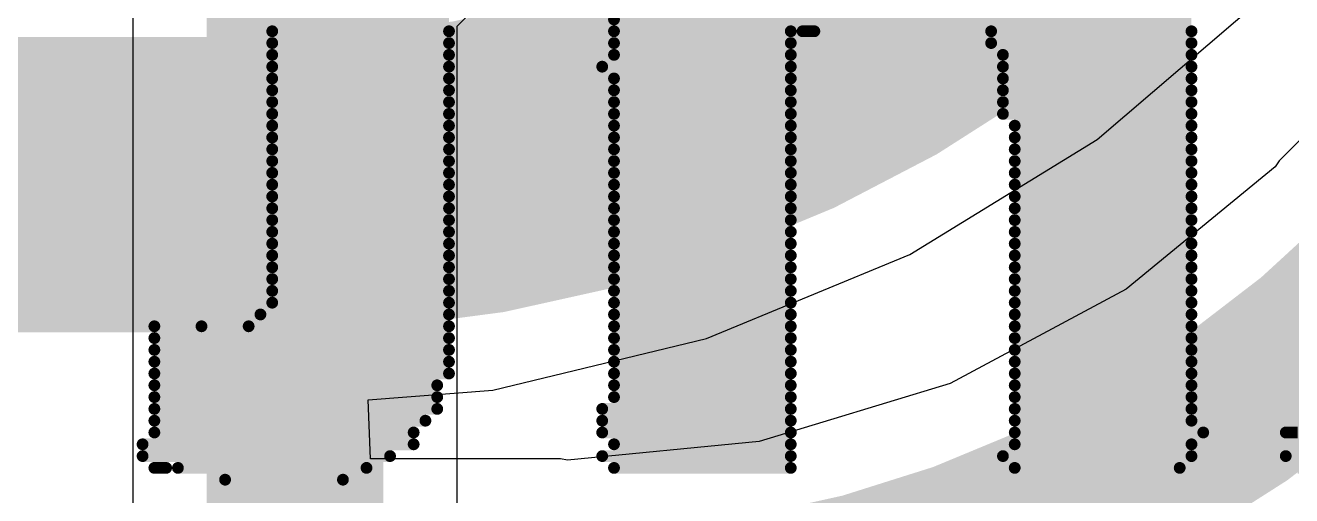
# Model space of a CAD drawing. Header units: inches. Extents: x -5 to 426, y -53 to 116.
# Drawn here: x 17.969 to 20.699, y -12.608 to -11.596 of the extents above; entities that cross this region are included whole.
import ezdxf

# ---------------------------------------------------------------- set-up
doc = ezdxf.new("R2010")
doc.units = ezdxf.units.IN
for name, color, linetype in [('Board Outline', 216, 'Continuous'), ('Bottom Layer', 5, 'Continuous'), ('Bottom Overlay', 54, 'Continuous'), ('Top Layer', 1, 'Continuous')]:
    doc.layers.add(name, color=color, linetype=linetype)

msp = doc.modelspace()

# ---------------------------------------------------------------- linework, layer by layer
at = {"layer": 'Board Outline'}
msp.add_lwpolyline([(49.77249634, 6.34813564, 0.254, 0.254, -1.14456695220957), (-0.2979293, -38.4413887, 0.254, 0.254, 0)], format="xyseb", dxfattribs=at)
at = {"layer": 'Bottom Layer'}
for p, q in [((28.82189054, -3.73733314), (20.67140138, -11.88781976)), ((20.27935492, -11.84177464), (20.63961074, -11.53408666)), ((19.87540094, -12.08931796), (20.27935492, -11.84177464)), ((20.67140138, -11.88781976), (20.66266378, -11.90089568)), ((20.66266378, -11.90089568), (20.34202688, -12.16403714)), ((19.43769544, -12.27062316), (19.87540094, -12.08931796)), ((20.34202688, -12.16403714), (19.9625458, -12.36687392)), ((18.97701818, -12.38122238), (19.43769544, -12.27062316)), ((18.7083319, -12.40236788), (18.97701818, -12.38122238)), ((19.9625458, -12.36687392), (19.55078386, -12.49177842)), ((18.713323, -12.52936788), (18.7083319, -12.40236788)), ((19.55078386, -12.49177842), (19.13799068, -12.5324362)), ((19.1225678, -12.52936788), (18.713323, -12.52936788)), ((19.13799068, -12.5324362), (19.1225678, -12.52936788))]:
    msp.add_line(p, q, dxfattribs=at)
for points in [[(20.30076204, -11.19523796, 0.635, 0.635, -0.198912367379658), (18.50471026, -11.93918618, 0.635, 0.635, 0)], [(8.38907136, -11.93918618, 0.635, 0.635, 0), (18.50471026, -11.93918618, 0.635, 0.635, 0)], [(20.91861958, -12.13503796, 0.3809999999999999, 0.3809999999999999, -0.198912367379658), (19.1225678, -12.87898618, 0.3809999999999999, 0.3809999999999999, 0)]]:
    msp.add_lwpolyline(points, format="xyseb", dxfattribs=at)
msp.add_lwpolyline([(18.34596026, -11.93918618, 0.3175, 0.3175, 1), (18.66346026, -11.93918618, 0.3175, 0.3175, 1)], format="xyseb", close=True, dxfattribs=at)
msp.add_lwpolyline([(18.34596026, -11.93918618, 0.3175, 0.3175, 1), (18.66346026, -11.93918618, 0.3175, 0.3175, 1)], format="xyseb", close=True, dxfattribs=at)
at = {"layer": 'Bottom Overlay'}
for points in [[(18.50147176, -11.58358618, 0.0254, 0.0254, 0), (18.88247176, -11.58358618, 0.0254, 0.0254, 0)], [(19.23807176, -11.58358618, 0.0254, 0.0254, 0), (19.64447176, -11.58358618, 0.0254, 0.0254, 0)], [(20.02547176, -11.58358618, 0.0254, 0.0254, 0), (20.48267176, -11.58358618, 0.0254, 0.0254, 0)], [(18.50147176, -11.60898618, 0.0254, 0.0254, 0), (18.88247176, -11.60898618, 0.0254, 0.0254, 0)], [(19.23807176, -11.60898618, 0.0254, 0.0254, 0), (19.61907176, -11.60898618, 0.0254, 0.0254, 0)], [(19.64447176, -11.60898618, 0.0254, 0.0254, 0), (19.66987176, -11.60898618, 0.0254, 0.0254, 0)], [(20.05087176, -11.60898618, 0.0254, 0.0254, 0), (20.48267176, -11.60898618, 0.0254, 0.0254, 0)], [(18.50147176, -11.63438618, 0.0254, 0.0254, 0), (18.88247176, -11.63438618, 0.0254, 0.0254, 0)], [(19.23807176, -11.63438618, 0.0254, 0.0254, 0), (19.61907176, -11.63438618, 0.0254, 0.0254, 0)], [(20.05087176, -11.63438618, 0.0254, 0.0254, 0), (20.48267176, -11.63438618, 0.0254, 0.0254, 0)], [(18.50147176, -11.65978618, 0.0254, 0.0254, 0), (18.88247176, -11.65978618, 0.0254, 0.0254, 0)], [(19.23807176, -11.65978618, 0.0254, 0.0254, 0), (19.61907176, -11.65978618, 0.0254, 0.0254, 0)], [(20.07627176, -11.65978618, 0.0254, 0.0254, 0), (20.48267176, -11.65978618, 0.0254, 0.0254, 0)], [(18.50147176, -11.68518618, 0.0254, 0.0254, 0), (18.88247176, -11.68518618, 0.0254, 0.0254, 0)], [(19.21267176, -11.68518618, 0.0254, 0.0254, 0), (19.61907176, -11.68518618, 0.0254, 0.0254, 0)], [(20.07627176, -11.68518618, 0.0254, 0.0254, 0), (20.48267176, -11.68518618, 0.0254, 0.0254, 0)], [(18.50147176, -11.71058618, 0.0254, 0.0254, 0), (18.88247176, -11.71058618, 0.0254, 0.0254, 0)], [(19.23807176, -11.71058618, 0.0254, 0.0254, 0), (19.61907176, -11.71058618, 0.0254, 0.0254, 0)], [(20.07627176, -11.71058618, 0.0254, 0.0254, 0), (20.48267176, -11.71058618, 0.0254, 0.0254, 0)], [(18.50147176, -11.73598618, 0.0254, 0.0254, 0), (18.88247176, -11.73598618, 0.0254, 0.0254, 0)], [(19.23807176, -11.73598618, 0.0254, 0.0254, 0), (19.61907176, -11.73598618, 0.0254, 0.0254, 0)], [(20.07627176, -11.73598618, 0.0254, 0.0254, 0), (20.48267176, -11.73598618, 0.0254, 0.0254, 0)], [(18.50147176, -11.76138618, 0.0254, 0.0254, 0), (18.88247176, -11.76138618, 0.0254, 0.0254, 0)], [(19.23807176, -11.76138618, 0.0254, 0.0254, 0), (19.61907176, -11.76138618, 0.0254, 0.0254, 0)], [(20.07627176, -11.76138618, 0.0254, 0.0254, 0), (20.48267176, -11.76138618, 0.0254, 0.0254, 0)], [(18.50147176, -11.78678618, 0.0254, 0.0254, 0), (18.88247176, -11.78678618, 0.0254, 0.0254, 0)], [(19.23807176, -11.78678618, 0.0254, 0.0254, 0), (19.61907176, -11.78678618, 0.0254, 0.0254, 0)], [(20.07627176, -11.78678618, 0.0254, 0.0254, 0), (20.48267176, -11.78678618, 0.0254, 0.0254, 0)], [(18.50147176, -11.81218618, 0.0254, 0.0254, 0), (18.88247176, -11.81218618, 0.0254, 0.0254, 0)], [(19.23807176, -11.81218618, 0.0254, 0.0254, 0), (19.61907176, -11.81218618, 0.0254, 0.0254, 0)], [(20.10167176, -11.81218618, 0.0254, 0.0254, 0), (20.48267176, -11.81218618, 0.0254, 0.0254, 0)], [(18.50147176, -11.83758618, 0.0254, 0.0254, 0), (18.88247176, -11.83758618, 0.0254, 0.0254, 0)], [(19.23807176, -11.83758618, 0.0254, 0.0254, 0), (19.61907176, -11.83758618, 0.0254, 0.0254, 0)], [(20.10167176, -11.83758618, 0.0254, 0.0254, 0), (20.48267176, -11.83758618, 0.0254, 0.0254, 0)], [(18.50147176, -11.86298618, 0.0254, 0.0254, 0), (18.88247176, -11.86298618, 0.0254, 0.0254, 0)], [(19.23807176, -11.86298618, 0.0254, 0.0254, 0), (19.61907176, -11.86298618, 0.0254, 0.0254, 0)], [(20.10167176, -11.86298618, 0.0254, 0.0254, 0), (20.48267176, -11.86298618, 0.0254, 0.0254, 0)], [(18.50147176, -11.88838618, 0.0254, 0.0254, 0), (18.88247176, -11.88838618, 0.0254, 0.0254, 0)], [(19.23807176, -11.88838618, 0.0254, 0.0254, 0), (19.61907176, -11.88838618, 0.0254, 0.0254, 0)], [(20.10167176, -11.88838618, 0.0254, 0.0254, 0), (20.48267176, -11.88838618, 0.0254, 0.0254, 0)], [(18.50147176, -11.91378618, 0.0254, 0.0254, 0), (18.88247176, -11.91378618, 0.0254, 0.0254, 0)], [(18.50147176, -11.93918618, 0.0254, 0.0254, 0), (18.88247176, -11.93918618, 0.0254, 0.0254, 0)], [(19.23807176, -11.91378618, 0.0254, 0.0254, 0), (19.61907176, -11.91378618, 0.0254, 0.0254, 0)], [(19.23807176, -11.93918618, 0.0254, 0.0254, 0), (19.61907176, -11.93918618, 0.0254, 0.0254, 0)], [(20.10167176, -11.91378618, 0.0254, 0.0254, 0), (20.48267176, -11.91378618, 0.0254, 0.0254, 0)], [(20.10167176, -11.93918618, 0.0254, 0.0254, 0), (20.48267176, -11.93918618, 0.0254, 0.0254, 0)], [(18.50147176, -11.96458618, 0.0254, 0.0254, 0), (18.88247176, -11.96458618, 0.0254, 0.0254, 0)], [(19.23807176, -11.96458618, 0.0254, 0.0254, 0), (19.61907176, -11.96458618, 0.0254, 0.0254, 0)], [(20.10167176, -11.96458618, 0.0254, 0.0254, 0), (20.48267176, -11.96458618, 0.0254, 0.0254, 0)], [(18.50147176, -11.98998618, 0.0254, 0.0254, 0), (18.88247176, -11.98998618, 0.0254, 0.0254, 0)], [(19.23807176, -11.98998618, 0.0254, 0.0254, 0), (19.61907176, -11.98998618, 0.0254, 0.0254, 0)], [(20.10167176, -11.98998618, 0.0254, 0.0254, 0), (20.48267176, -11.98998618, 0.0254, 0.0254, 0)], [(18.50147176, -12.01538618, 0.0254, 0.0254, 0), (18.88247176, -12.01538618, 0.0254, 0.0254, 0)], [(19.23807176, -12.01538618, 0.0254, 0.0254, 0), (19.61907176, -12.01538618, 0.0254, 0.0254, 0)], [(20.10167176, -12.01538618, 0.0254, 0.0254, 0), (20.48267176, -12.01538618, 0.0254, 0.0254, 0)], [(18.50147176, -12.04078618, 0.0254, 0.0254, 0), (18.88247176, -12.04078618, 0.0254, 0.0254, 0)], [(19.23807176, -12.04078618, 0.0254, 0.0254, 0), (19.61907176, -12.04078618, 0.0254, 0.0254, 0)], [(20.10167176, -12.04078618, 0.0254, 0.0254, 0), (20.48267176, -12.04078618, 0.0254, 0.0254, 0)], [(18.50147176, -12.06618618, 0.0254, 0.0254, 0), (18.88247176, -12.06618618, 0.0254, 0.0254, 0)], [(19.23807176, -12.06618618, 0.0254, 0.0254, 0), (19.61907176, -12.06618618, 0.0254, 0.0254, 0)], [(20.10167176, -12.06618618, 0.0254, 0.0254, 0), (20.48267176, -12.06618618, 0.0254, 0.0254, 0)], [(18.50147176, -12.09158618, 0.0254, 0.0254, 0), (18.88247176, -12.09158618, 0.0254, 0.0254, 0)], [(19.23807176, -12.09158618, 0.0254, 0.0254, 0), (19.61907176, -12.09158618, 0.0254, 0.0254, 0)], [(20.10167176, -12.09158618, 0.0254, 0.0254, 0), (20.48267176, -12.09158618, 0.0254, 0.0254, 0)], [(18.50147176, -12.11698618, 0.0254, 0.0254, 0), (18.88247176, -12.11698618, 0.0254, 0.0254, 0)], [(19.23807176, -12.11698618, 0.0254, 0.0254, 0), (19.61907176, -12.11698618, 0.0254, 0.0254, 0)], [(20.10167176, -12.11698618, 0.0254, 0.0254, 0), (20.48267176, -12.11698618, 0.0254, 0.0254, 0)], [(18.50147176, -12.14238618, 0.0254, 0.0254, 0), (18.88247176, -12.14238618, 0.0254, 0.0254, 0)], [(19.23807176, -12.14238618, 0.0254, 0.0254, 0), (19.61907176, -12.14238618, 0.0254, 0.0254, 0)], [(20.10167176, -12.14238618, 0.0254, 0.0254, 0), (20.48267176, -12.14238618, 0.0254, 0.0254, 0)], [(18.50147176, -12.16778618, 0.0254, 0.0254, 0), (18.88247176, -12.16778618, 0.0254, 0.0254, 0)], [(19.23807176, -12.16778618, 0.0254, 0.0254, 0), (19.61907176, -12.16778618, 0.0254, 0.0254, 0)], [(20.10167176, -12.16778618, 0.0254, 0.0254, 0), (20.48267176, -12.16778618, 0.0254, 0.0254, 0)], [(18.50147176, -12.19318618, 0.0254, 0.0254, 0), (18.88247176, -12.19318618, 0.0254, 0.0254, 0)], [(19.23807176, -12.19318618, 0.0254, 0.0254, 0), (19.61907176, -12.19318618, 0.0254, 0.0254, 0)], [(20.10167176, -12.19318618, 0.0254, 0.0254, 0), (20.48267176, -12.19318618, 0.0254, 0.0254, 0)], [(18.47607176, -12.21858618, 0.0254, 0.0254, 0), (18.88247176, -12.21858618, 0.0254, 0.0254, 0)], [(19.23807176, -12.21858618, 0.0254, 0.0254, 0), (19.61907176, -12.21858618, 0.0254, 0.0254, 0)], [(20.10167176, -12.21858618, 0.0254, 0.0254, 0), (20.48267176, -12.21858618, 0.0254, 0.0254, 0)], [(18.24747176, -12.24398618, 0.0254, 0.0254, 0), (18.34907176, -12.24398618, 0.0254, 0.0254, 0)], [(18.45067176, -12.24398618, 0.0254, 0.0254, 0), (18.88247176, -12.24398618, 0.0254, 0.0254, 0)], [(19.23807176, -12.24398618, 0.0254, 0.0254, 0), (19.61907176, -12.24398618, 0.0254, 0.0254, 0)], [(20.10167176, -12.24398618, 0.0254, 0.0254, 0), (20.48267176, -12.24398618, 0.0254, 0.0254, 0)], [(18.24747176, -12.26938618, 0.0254, 0.0254, 0), (18.88247176, -12.26938618, 0.0254, 0.0254, 0)], [(19.23807176, -12.26938618, 0.0254, 0.0254, 0), (19.61907176, -12.26938618, 0.0254, 0.0254, 0)], [(20.10167176, -12.26938618, 0.0254, 0.0254, 0), (20.48267176, -12.26938618, 0.0254, 0.0254, 0)], [(18.24747176, -12.29478618, 0.0254, 0.0254, 0), (18.88247176, -12.29478618, 0.0254, 0.0254, 0)], [(18.24747176, -12.32018618, 0.0254, 0.0254, 0), (18.88247176, -12.32018618, 0.0254, 0.0254, 0)], [(19.23807176, -12.29478618, 0.0254, 0.0254, 0), (19.61907176, -12.29478618, 0.0254, 0.0254, 0)], [(19.23807176, -12.32018618, 0.0254, 0.0254, 0), (19.61907176, -12.32018618, 0.0254, 0.0254, 0)], [(20.10167176, -12.29478618, 0.0254, 0.0254, 0), (20.48267176, -12.29478618, 0.0254, 0.0254, 0)], [(20.10167176, -12.32018618, 0.0254, 0.0254, 0), (20.48267176, -12.32018618, 0.0254, 0.0254, 0)], [(18.24747176, -12.34558618, 0.0254, 0.0254, 0), (18.88247176, -12.34558618, 0.0254, 0.0254, 0)], [(19.23807176, -12.34558618, 0.0254, 0.0254, 0), (19.61907176, -12.34558618, 0.0254, 0.0254, 0)], [(20.10167176, -12.34558618, 0.0254, 0.0254, 0), (20.48267176, -12.34558618, 0.0254, 0.0254, 0)], [(18.24747176, -12.37098618, 0.0254, 0.0254, 0), (18.85707176, -12.37098618, 0.0254, 0.0254, 0)], [(19.23807176, -12.37098618, 0.0254, 0.0254, 0), (19.61907176, -12.37098618, 0.0254, 0.0254, 0)], [(20.10167176, -12.37098618, 0.0254, 0.0254, 0), (20.48267176, -12.37098618, 0.0254, 0.0254, 0)], [(18.24747176, -12.39638618, 0.0254, 0.0254, 0), (18.85707176, -12.39638618, 0.0254, 0.0254, 0)], [(19.23807176, -12.39638618, 0.0254, 0.0254, 0), (19.61907176, -12.39638618, 0.0254, 0.0254, 0)], [(20.10167176, -12.39638618, 0.0254, 0.0254, 0), (20.48267176, -12.39638618, 0.0254, 0.0254, 0)], [(18.24747176, -12.42178618, 0.0254, 0.0254, 0), (18.85707176, -12.42178618, 0.0254, 0.0254, 0)], [(19.21267176, -12.42178618, 0.0254, 0.0254, 0), (19.61907176, -12.42178618, 0.0254, 0.0254, 0)], [(20.10167176, -12.42178618, 0.0254, 0.0254, 0), (20.48267176, -12.42178618, 0.0254, 0.0254, 0)], [(18.24747176, -12.44718618, 0.0254, 0.0254, 0), (18.83167176, -12.44718618, 0.0254, 0.0254, 0)], [(19.21267176, -12.44718618, 0.0254, 0.0254, 0), (19.61907176, -12.44718618, 0.0254, 0.0254, 0)], [(20.10167176, -12.44718618, 0.0254, 0.0254, 0), (20.48267176, -12.44718618, 0.0254, 0.0254, 0)], [(18.24747176, -12.47258618, 0.0254, 0.0254, 0), (18.80627176, -12.47258618, 0.0254, 0.0254, 0)], [(19.21267176, -12.47258618, 0.0254, 0.0254, 0), (19.61907176, -12.47258618, 0.0254, 0.0254, 0)], [(20.10167176, -12.47258618, 0.0254, 0.0254, 0), (20.50807176, -12.47258618, 0.0254, 0.0254, 0)], [(20.68587176, -12.47258618, 0.0254, 0.0254, 0), (20.71127176, -12.47258618, 0.0254, 0.0254, 0)], [(18.22207176, -12.49798618, 0.0254, 0.0254, 0), (18.80627176, -12.49798618, 0.0254, 0.0254, 0)], [(19.23807176, -12.49798618, 0.0254, 0.0254, 0), (19.61907176, -12.49798618, 0.0254, 0.0254, 0)], [(20.10167176, -12.49798618, 0.0254, 0.0254, 0), (20.48267176, -12.49798618, 0.0254, 0.0254, 0)], [(18.22207176, -12.52338618, 0.0254, 0.0254, 0), (18.75547176, -12.52338618, 0.0254, 0.0254, 0)], [(19.21267176, -12.52338618, 0.0254, 0.0254, 0), (19.61907176, -12.52338618, 0.0254, 0.0254, 0)], [(20.07627176, -12.52338618, 0.0254, 0.0254, 0), (20.48267176, -12.52338618, 0.0254, 0.0254, 0)], [(20.68587176, -12.52338618, 0.0254, 0.0254, 0), (21.11767176, -12.52338618, 0.0254, 0.0254, 0)], [(18.24747176, -12.54878618, 0.0254, 0.0254, 0), (18.27287176, -12.54878618, 0.0254, 0.0254, 0)], [(18.29827176, -12.54878618, 0.0254, 0.0254, 0), (18.70467176, -12.54878618, 0.0254, 0.0254, 0)], [(19.23807176, -12.54878618, 0.0254, 0.0254, 0), (19.61907176, -12.54878618, 0.0254, 0.0254, 0)], [(20.10167176, -12.54878618, 0.0254, 0.0254, 0), (20.45727176, -12.54878618, 0.0254, 0.0254, 0)], [(20.71127176, -12.54878618, 0.0254, 0.0254, 0), (21.09227176, -12.54878618, 0.0254, 0.0254, 0)], [(18.39987176, -12.57418618, 0.0254, 0.0254, 0), (18.65387176, -12.57418618, 0.0254, 0.0254, 0)]]:
    msp.add_lwpolyline(points, format="xyseb", dxfattribs=at)
for points in [[(19.23172176, -11.58358618, 0.0127, 0.0127, 1), (19.24442176, -11.58358618, 0.0127, 0.0127, 1)], [(18.49512176, -11.60898618, 0.0127, 0.0127, 1), (18.50782176, -11.60898618, 0.0127, 0.0127, 1)], [(18.87612176, -11.60898618, 0.0127, 0.0127, 1), (18.88882176, -11.60898618, 0.0127, 0.0127, 1)], [(19.23172176, -11.60898618, 0.0127, 0.0127, 1), (19.24442176, -11.60898618, 0.0127, 0.0127, 1)], [(19.61272176, -11.60898618, 0.0127, 0.0127, 1), (19.62542176, -11.60898618, 0.0127, 0.0127, 1)], [(19.63812176, -11.60898618, 0.0127, 0.0127, 1), (19.65082176, -11.60898618, 0.0127, 0.0127, 1)], [(19.66352176, -11.60898618, 0.0127, 0.0127, 1), (19.67622176, -11.60898618, 0.0127, 0.0127, 1)], [(20.04452176, -11.60898618, 0.0127, 0.0127, 1), (20.05722176, -11.60898618, 0.0127, 0.0127, 1)], [(20.47632176, -11.60898618, 0.0127, 0.0127, 1), (20.48902176, -11.60898618, 0.0127, 0.0127, 1)], [(18.49512176, -11.63438618, 0.0127, 0.0127, 1), (18.50782176, -11.63438618, 0.0127, 0.0127, 1)], [(18.87612176, -11.63438618, 0.0127, 0.0127, 1), (18.88882176, -11.63438618, 0.0127, 0.0127, 1)], [(19.23172176, -11.63438618, 0.0127, 0.0127, 1), (19.24442176, -11.63438618, 0.0127, 0.0127, 1)], [(19.61272176, -11.63438618, 0.0127, 0.0127, 1), (19.62542176, -11.63438618, 0.0127, 0.0127, 1)], [(20.04452176, -11.63438618, 0.0127, 0.0127, 1), (20.05722176, -11.63438618, 0.0127, 0.0127, 1)], [(20.47632176, -11.63438618, 0.0127, 0.0127, 1), (20.48902176, -11.63438618, 0.0127, 0.0127, 1)], [(18.49512176, -11.65978618, 0.0127, 0.0127, 1), (18.50782176, -11.65978618, 0.0127, 0.0127, 1)], [(18.87612176, -11.65978618, 0.0127, 0.0127, 1), (18.88882176, -11.65978618, 0.0127, 0.0127, 1)], [(19.23172176, -11.65978618, 0.0127, 0.0127, 1), (19.24442176, -11.65978618, 0.0127, 0.0127, 1)], [(19.61272176, -11.65978618, 0.0127, 0.0127, 1), (19.62542176, -11.65978618, 0.0127, 0.0127, 1)], [(20.06992176, -11.65978618, 0.0127, 0.0127, 1), (20.08262176, -11.65978618, 0.0127, 0.0127, 1)], [(20.47632176, -11.65978618, 0.0127, 0.0127, 1), (20.48902176, -11.65978618, 0.0127, 0.0127, 1)], [(18.49512176, -11.68518618, 0.0127, 0.0127, 1), (18.50782176, -11.68518618, 0.0127, 0.0127, 1)], [(18.87612176, -11.68518618, 0.0127, 0.0127, 1), (18.88882176, -11.68518618, 0.0127, 0.0127, 1)], [(19.20632176, -11.68518618, 0.0127, 0.0127, 1), (19.21902176, -11.68518618, 0.0127, 0.0127, 1)], [(19.61272176, -11.68518618, 0.0127, 0.0127, 1), (19.62542176, -11.68518618, 0.0127, 0.0127, 1)], [(20.06992176, -11.68518618, 0.0127, 0.0127, 1), (20.08262176, -11.68518618, 0.0127, 0.0127, 1)], [(20.47632176, -11.68518618, 0.0127, 0.0127, 1), (20.48902176, -11.68518618, 0.0127, 0.0127, 1)], [(18.49512176, -11.71058618, 0.0127, 0.0127, 1), (18.50782176, -11.71058618, 0.0127, 0.0127, 1)], [(18.87612176, -11.71058618, 0.0127, 0.0127, 1), (18.88882176, -11.71058618, 0.0127, 0.0127, 1)], [(19.23172176, -11.71058618, 0.0127, 0.0127, 1), (19.24442176, -11.71058618, 0.0127, 0.0127, 1)], [(19.61272176, -11.71058618, 0.0127, 0.0127, 1), (19.62542176, -11.71058618, 0.0127, 0.0127, 1)], [(20.06992176, -11.71058618, 0.0127, 0.0127, 1), (20.08262176, -11.71058618, 0.0127, 0.0127, 1)], [(20.47632176, -11.71058618, 0.0127, 0.0127, 1), (20.48902176, -11.71058618, 0.0127, 0.0127, 1)], [(18.49512176, -11.73598618, 0.0127, 0.0127, 1), (18.50782176, -11.73598618, 0.0127, 0.0127, 1)], [(18.87612176, -11.73598618, 0.0127, 0.0127, 1), (18.88882176, -11.73598618, 0.0127, 0.0127, 1)], [(19.23172176, -11.73598618, 0.0127, 0.0127, 1), (19.24442176, -11.73598618, 0.0127, 0.0127, 1)], [(19.61272176, -11.73598618, 0.0127, 0.0127, 1), (19.62542176, -11.73598618, 0.0127, 0.0127, 1)], [(20.06992176, -11.73598618, 0.0127, 0.0127, 1), (20.08262176, -11.73598618, 0.0127, 0.0127, 1)], [(20.47632176, -11.73598618, 0.0127, 0.0127, 1), (20.48902176, -11.73598618, 0.0127, 0.0127, 1)], [(18.49512176, -11.76138618, 0.0127, 0.0127, 1), (18.50782176, -11.76138618, 0.0127, 0.0127, 1)], [(18.87612176, -11.76138618, 0.0127, 0.0127, 1), (18.88882176, -11.76138618, 0.0127, 0.0127, 1)], [(19.23172176, -11.76138618, 0.0127, 0.0127, 1), (19.24442176, -11.76138618, 0.0127, 0.0127, 1)], [(19.61272176, -11.76138618, 0.0127, 0.0127, 1), (19.62542176, -11.76138618, 0.0127, 0.0127, 1)], [(20.06992176, -11.76138618, 0.0127, 0.0127, 1), (20.08262176, -11.76138618, 0.0127, 0.0127, 1)], [(20.47632176, -11.76138618, 0.0127, 0.0127, 1), (20.48902176, -11.76138618, 0.0127, 0.0127, 1)], [(18.49512176, -11.78678618, 0.0127, 0.0127, 1), (18.50782176, -11.78678618, 0.0127, 0.0127, 1)], [(18.87612176, -11.78678618, 0.0127, 0.0127, 1), (18.88882176, -11.78678618, 0.0127, 0.0127, 1)], [(19.23172176, -11.78678618, 0.0127, 0.0127, 1), (19.24442176, -11.78678618, 0.0127, 0.0127, 1)], [(19.61272176, -11.78678618, 0.0127, 0.0127, 1), (19.62542176, -11.78678618, 0.0127, 0.0127, 1)], [(20.06992176, -11.78678618, 0.0127, 0.0127, 1), (20.08262176, -11.78678618, 0.0127, 0.0127, 1)], [(20.47632176, -11.78678618, 0.0127, 0.0127, 1), (20.48902176, -11.78678618, 0.0127, 0.0127, 1)], [(18.49512176, -11.81218618, 0.0127, 0.0127, 1), (18.50782176, -11.81218618, 0.0127, 0.0127, 1)], [(18.87612176, -11.81218618, 0.0127, 0.0127, 1), (18.88882176, -11.81218618, 0.0127, 0.0127, 1)], [(19.23172176, -11.81218618, 0.0127, 0.0127, 1), (19.24442176, -11.81218618, 0.0127, 0.0127, 1)], [(19.61272176, -11.81218618, 0.0127, 0.0127, 1), (19.62542176, -11.81218618, 0.0127, 0.0127, 1)], [(20.09532176, -11.81218618, 0.0127, 0.0127, 1), (20.10802176, -11.81218618, 0.0127, 0.0127, 1)], [(20.47632176, -11.81218618, 0.0127, 0.0127, 1), (20.48902176, -11.81218618, 0.0127, 0.0127, 1)], [(18.49512176, -11.83758618, 0.0127, 0.0127, 1), (18.50782176, -11.83758618, 0.0127, 0.0127, 1)], [(18.87612176, -11.83758618, 0.0127, 0.0127, 1), (18.88882176, -11.83758618, 0.0127, 0.0127, 1)], [(19.23172176, -11.83758618, 0.0127, 0.0127, 1), (19.24442176, -11.83758618, 0.0127, 0.0127, 1)], [(19.61272176, -11.83758618, 0.0127, 0.0127, 1), (19.62542176, -11.83758618, 0.0127, 0.0127, 1)], [(20.09532176, -11.83758618, 0.0127, 0.0127, 1), (20.10802176, -11.83758618, 0.0127, 0.0127, 1)], [(20.47632176, -11.83758618, 0.0127, 0.0127, 1), (20.48902176, -11.83758618, 0.0127, 0.0127, 1)], [(18.49512176, -11.86298618, 0.0127, 0.0127, 1), (18.50782176, -11.86298618, 0.0127, 0.0127, 1)], [(18.87612176, -11.86298618, 0.0127, 0.0127, 1), (18.88882176, -11.86298618, 0.0127, 0.0127, 1)], [(19.23172176, -11.86298618, 0.0127, 0.0127, 1), (19.24442176, -11.86298618, 0.0127, 0.0127, 1)], [(19.61272176, -11.86298618, 0.0127, 0.0127, 1), (19.62542176, -11.86298618, 0.0127, 0.0127, 1)], [(20.09532176, -11.86298618, 0.0127, 0.0127, 1), (20.10802176, -11.86298618, 0.0127, 0.0127, 1)], [(20.47632176, -11.86298618, 0.0127, 0.0127, 1), (20.48902176, -11.86298618, 0.0127, 0.0127, 1)], [(18.49512176, -11.88838618, 0.0127, 0.0127, 1), (18.50782176, -11.88838618, 0.0127, 0.0127, 1)], [(18.87612176, -11.88838618, 0.0127, 0.0127, 1), (18.88882176, -11.88838618, 0.0127, 0.0127, 1)], [(19.23172176, -11.88838618, 0.0127, 0.0127, 1), (19.24442176, -11.88838618, 0.0127, 0.0127, 1)], [(19.61272176, -11.88838618, 0.0127, 0.0127, 1), (19.62542176, -11.88838618, 0.0127, 0.0127, 1)], [(20.09532176, -11.88838618, 0.0127, 0.0127, 1), (20.10802176, -11.88838618, 0.0127, 0.0127, 1)], [(20.47632176, -11.88838618, 0.0127, 0.0127, 1), (20.48902176, -11.88838618, 0.0127, 0.0127, 1)], [(18.49512176, -11.91378618, 0.0127, 0.0127, 1), (18.50782176, -11.91378618, 0.0127, 0.0127, 1)], [(18.49512176, -11.93918618, 0.0127, 0.0127, 1), (18.50782176, -11.93918618, 0.0127, 0.0127, 1)], [(18.87612176, -11.91378618, 0.0127, 0.0127, 1), (18.88882176, -11.91378618, 0.0127, 0.0127, 1)], [(18.87612176, -11.93918618, 0.0127, 0.0127, 1), (18.88882176, -11.93918618, 0.0127, 0.0127, 1)], [(19.23172176, -11.91378618, 0.0127, 0.0127, 1), (19.24442176, -11.91378618, 0.0127, 0.0127, 1)], [(19.23172176, -11.93918618, 0.0127, 0.0127, 1), (19.24442176, -11.93918618, 0.0127, 0.0127, 1)], [(19.61272176, -11.91378618, 0.0127, 0.0127, 1), (19.62542176, -11.91378618, 0.0127, 0.0127, 1)], [(19.61272176, -11.93918618, 0.0127, 0.0127, 1), (19.62542176, -11.93918618, 0.0127, 0.0127, 1)], [(20.09532176, -11.91378618, 0.0127, 0.0127, 1), (20.10802176, -11.91378618, 0.0127, 0.0127, 1)], [(20.09532176, -11.93918618, 0.0127, 0.0127, 1), (20.10802176, -11.93918618, 0.0127, 0.0127, 1)], [(20.47632176, -11.91378618, 0.0127, 0.0127, 1), (20.48902176, -11.91378618, 0.0127, 0.0127, 1)], [(20.47632176, -11.93918618, 0.0127, 0.0127, 1), (20.48902176, -11.93918618, 0.0127, 0.0127, 1)], [(18.49512176, -11.96458618, 0.0127, 0.0127, 1), (18.50782176, -11.96458618, 0.0127, 0.0127, 1)], [(18.87612176, -11.96458618, 0.0127, 0.0127, 1), (18.88882176, -11.96458618, 0.0127, 0.0127, 1)], [(19.23172176, -11.96458618, 0.0127, 0.0127, 1), (19.24442176, -11.96458618, 0.0127, 0.0127, 1)], [(19.61272176, -11.96458618, 0.0127, 0.0127, 1), (19.62542176, -11.96458618, 0.0127, 0.0127, 1)], [(20.09532176, -11.96458618, 0.0127, 0.0127, 1), (20.10802176, -11.96458618, 0.0127, 0.0127, 1)], [(20.47632176, -11.96458618, 0.0127, 0.0127, 1), (20.48902176, -11.96458618, 0.0127, 0.0127, 1)], [(18.49512176, -11.98998618, 0.0127, 0.0127, 1), (18.50782176, -11.98998618, 0.0127, 0.0127, 1)], [(18.87612176, -11.98998618, 0.0127, 0.0127, 1), (18.88882176, -11.98998618, 0.0127, 0.0127, 1)], [(19.23172176, -11.98998618, 0.0127, 0.0127, 1), (19.24442176, -11.98998618, 0.0127, 0.0127, 1)], [(19.61272176, -11.98998618, 0.0127, 0.0127, 1), (19.62542176, -11.98998618, 0.0127, 0.0127, 1)], [(20.09532176, -11.98998618, 0.0127, 0.0127, 1), (20.10802176, -11.98998618, 0.0127, 0.0127, 1)], [(20.47632176, -11.98998618, 0.0127, 0.0127, 1), (20.48902176, -11.98998618, 0.0127, 0.0127, 1)], [(18.49512176, -12.01538618, 0.0127, 0.0127, 1), (18.50782176, -12.01538618, 0.0127, 0.0127, 1)], [(18.87612176, -12.01538618, 0.0127, 0.0127, 1), (18.88882176, -12.01538618, 0.0127, 0.0127, 1)], [(19.23172176, -12.01538618, 0.0127, 0.0127, 1), (19.24442176, -12.01538618, 0.0127, 0.0127, 1)], [(19.61272176, -12.01538618, 0.0127, 0.0127, 1), (19.62542176, -12.01538618, 0.0127, 0.0127, 1)], [(20.09532176, -12.01538618, 0.0127, 0.0127, 1), (20.10802176, -12.01538618, 0.0127, 0.0127, 1)], [(20.47632176, -12.01538618, 0.0127, 0.0127, 1), (20.48902176, -12.01538618, 0.0127, 0.0127, 1)], [(18.49512176, -12.04078618, 0.0127, 0.0127, 1), (18.50782176, -12.04078618, 0.0127, 0.0127, 1)], [(18.87612176, -12.04078618, 0.0127, 0.0127, 1), (18.88882176, -12.04078618, 0.0127, 0.0127, 1)], [(19.23172176, -12.04078618, 0.0127, 0.0127, 1), (19.24442176, -12.04078618, 0.0127, 0.0127, 1)], [(19.61272176, -12.04078618, 0.0127, 0.0127, 1), (19.62542176, -12.04078618, 0.0127, 0.0127, 1)], [(20.09532176, -12.04078618, 0.0127, 0.0127, 1), (20.10802176, -12.04078618, 0.0127, 0.0127, 1)], [(20.47632176, -12.04078618, 0.0127, 0.0127, 1), (20.48902176, -12.04078618, 0.0127, 0.0127, 1)], [(18.49512176, -12.06618618, 0.0127, 0.0127, 1), (18.50782176, -12.06618618, 0.0127, 0.0127, 1)], [(18.87612176, -12.06618618, 0.0127, 0.0127, 1), (18.88882176, -12.06618618, 0.0127, 0.0127, 1)], [(19.23172176, -12.06618618, 0.0127, 0.0127, 1), (19.24442176, -12.06618618, 0.0127, 0.0127, 1)], [(19.61272176, -12.06618618, 0.0127, 0.0127, 1), (19.62542176, -12.06618618, 0.0127, 0.0127, 1)], [(20.09532176, -12.06618618, 0.0127, 0.0127, 1), (20.10802176, -12.06618618, 0.0127, 0.0127, 1)], [(20.47632176, -12.06618618, 0.0127, 0.0127, 1), (20.48902176, -12.06618618, 0.0127, 0.0127, 1)], [(18.49512176, -12.09158618, 0.0127, 0.0127, 1), (18.50782176, -12.09158618, 0.0127, 0.0127, 1)], [(18.87612176, -12.09158618, 0.0127, 0.0127, 1), (18.88882176, -12.09158618, 0.0127, 0.0127, 1)], [(19.23172176, -12.09158618, 0.0127, 0.0127, 1), (19.24442176, -12.09158618, 0.0127, 0.0127, 1)], [(19.61272176, -12.09158618, 0.0127, 0.0127, 1), (19.62542176, -12.09158618, 0.0127, 0.0127, 1)], [(20.09532176, -12.09158618, 0.0127, 0.0127, 1), (20.10802176, -12.09158618, 0.0127, 0.0127, 1)], [(20.47632176, -12.09158618, 0.0127, 0.0127, 1), (20.48902176, -12.09158618, 0.0127, 0.0127, 1)], [(18.49512176, -12.11698618, 0.0127, 0.0127, 1), (18.50782176, -12.11698618, 0.0127, 0.0127, 1)], [(18.87612176, -12.11698618, 0.0127, 0.0127, 1), (18.88882176, -12.11698618, 0.0127, 0.0127, 1)], [(19.23172176, -12.11698618, 0.0127, 0.0127, 1), (19.24442176, -12.11698618, 0.0127, 0.0127, 1)], [(19.61272176, -12.11698618, 0.0127, 0.0127, 1), (19.62542176, -12.11698618, 0.0127, 0.0127, 1)], [(20.09532176, -12.11698618, 0.0127, 0.0127, 1), (20.10802176, -12.11698618, 0.0127, 0.0127, 1)], [(20.47632176, -12.11698618, 0.0127, 0.0127, 1), (20.48902176, -12.11698618, 0.0127, 0.0127, 1)], [(18.49512176, -12.14238618, 0.0127, 0.0127, 1), (18.50782176, -12.14238618, 0.0127, 0.0127, 1)], [(18.87612176, -12.14238618, 0.0127, 0.0127, 1), (18.88882176, -12.14238618, 0.0127, 0.0127, 1)], [(19.23172176, -12.14238618, 0.0127, 0.0127, 1), (19.24442176, -12.14238618, 0.0127, 0.0127, 1)], [(19.61272176, -12.14238618, 0.0127, 0.0127, 1), (19.62542176, -12.14238618, 0.0127, 0.0127, 1)], [(20.09532176, -12.14238618, 0.0127, 0.0127, 1), (20.10802176, -12.14238618, 0.0127, 0.0127, 1)], [(20.47632176, -12.14238618, 0.0127, 0.0127, 1), (20.48902176, -12.14238618, 0.0127, 0.0127, 1)], [(18.49512176, -12.16778618, 0.0127, 0.0127, 1), (18.50782176, -12.16778618, 0.0127, 0.0127, 1)], [(18.87612176, -12.16778618, 0.0127, 0.0127, 1), (18.88882176, -12.16778618, 0.0127, 0.0127, 1)], [(19.23172176, -12.16778618, 0.0127, 0.0127, 1), (19.24442176, -12.16778618, 0.0127, 0.0127, 1)], [(19.61272176, -12.16778618, 0.0127, 0.0127, 1), (19.62542176, -12.16778618, 0.0127, 0.0127, 1)], [(20.09532176, -12.16778618, 0.0127, 0.0127, 1), (20.10802176, -12.16778618, 0.0127, 0.0127, 1)], [(20.47632176, -12.16778618, 0.0127, 0.0127, 1), (20.48902176, -12.16778618, 0.0127, 0.0127, 1)], [(18.49512176, -12.19318618, 0.0127, 0.0127, 1), (18.50782176, -12.19318618, 0.0127, 0.0127, 1)], [(18.87612176, -12.19318618, 0.0127, 0.0127, 1), (18.88882176, -12.19318618, 0.0127, 0.0127, 1)], [(19.23172176, -12.19318618, 0.0127, 0.0127, 1), (19.24442176, -12.19318618, 0.0127, 0.0127, 1)], [(19.61272176, -12.19318618, 0.0127, 0.0127, 1), (19.62542176, -12.19318618, 0.0127, 0.0127, 1)], [(20.09532176, -12.19318618, 0.0127, 0.0127, 1), (20.10802176, -12.19318618, 0.0127, 0.0127, 1)], [(20.47632176, -12.19318618, 0.0127, 0.0127, 1), (20.48902176, -12.19318618, 0.0127, 0.0127, 1)], [(18.46972176, -12.21858618, 0.0127, 0.0127, 1), (18.48242176, -12.21858618, 0.0127, 0.0127, 1)], [(18.87612176, -12.21858618, 0.0127, 0.0127, 1), (18.88882176, -12.21858618, 0.0127, 0.0127, 1)], [(19.23172176, -12.21858618, 0.0127, 0.0127, 1), (19.24442176, -12.21858618, 0.0127, 0.0127, 1)], [(19.61272176, -12.21858618, 0.0127, 0.0127, 1), (19.62542176, -12.21858618, 0.0127, 0.0127, 1)], [(20.09532176, -12.21858618, 0.0127, 0.0127, 1), (20.10802176, -12.21858618, 0.0127, 0.0127, 1)], [(20.47632176, -12.21858618, 0.0127, 0.0127, 1), (20.48902176, -12.21858618, 0.0127, 0.0127, 1)], [(18.24112176, -12.24398618, 0.0127, 0.0127, 1), (18.25382176, -12.24398618, 0.0127, 0.0127, 1)], [(18.34272176, -12.24398618, 0.0127, 0.0127, 1), (18.35542176, -12.24398618, 0.0127, 0.0127, 1)], [(18.44432176, -12.24398618, 0.0127, 0.0127, 1), (18.45702176, -12.24398618, 0.0127, 0.0127, 1)], [(18.87612176, -12.24398618, 0.0127, 0.0127, 1), (18.88882176, -12.24398618, 0.0127, 0.0127, 1)], [(19.23172176, -12.24398618, 0.0127, 0.0127, 1), (19.24442176, -12.24398618, 0.0127, 0.0127, 1)], [(19.61272176, -12.24398618, 0.0127, 0.0127, 1), (19.62542176, -12.24398618, 0.0127, 0.0127, 1)], [(20.09532176, -12.24398618, 0.0127, 0.0127, 1), (20.10802176, -12.24398618, 0.0127, 0.0127, 1)], [(20.47632176, -12.24398618, 0.0127, 0.0127, 1), (20.48902176, -12.24398618, 0.0127, 0.0127, 1)], [(18.24112176, -12.26938618, 0.0127, 0.0127, 1), (18.25382176, -12.26938618, 0.0127, 0.0127, 1)], [(18.87612176, -12.26938618, 0.0127, 0.0127, 1), (18.88882176, -12.26938618, 0.0127, 0.0127, 1)], [(19.23172176, -12.26938618, 0.0127, 0.0127, 1), (19.24442176, -12.26938618, 0.0127, 0.0127, 1)], [(19.61272176, -12.26938618, 0.0127, 0.0127, 1), (19.62542176, -12.26938618, 0.0127, 0.0127, 1)], [(20.09532176, -12.26938618, 0.0127, 0.0127, 1), (20.10802176, -12.26938618, 0.0127, 0.0127, 1)], [(20.47632176, -12.26938618, 0.0127, 0.0127, 1), (20.48902176, -12.26938618, 0.0127, 0.0127, 1)], [(18.24112176, -12.29478618, 0.0127, 0.0127, 1), (18.25382176, -12.29478618, 0.0127, 0.0127, 1)], [(18.24112176, -12.32018618, 0.0127, 0.0127, 1), (18.25382176, -12.32018618, 0.0127, 0.0127, 1)], [(18.87612176, -12.29478618, 0.0127, 0.0127, 1), (18.88882176, -12.29478618, 0.0127, 0.0127, 1)], [(18.87612176, -12.32018618, 0.0127, 0.0127, 1), (18.88882176, -12.32018618, 0.0127, 0.0127, 1)], [(19.23172176, -12.29478618, 0.0127, 0.0127, 1), (19.24442176, -12.29478618, 0.0127, 0.0127, 1)], [(19.23172176, -12.32018618, 0.0127, 0.0127, 1), (19.24442176, -12.32018618, 0.0127, 0.0127, 1)], [(19.61272176, -12.29478618, 0.0127, 0.0127, 1), (19.62542176, -12.29478618, 0.0127, 0.0127, 1)], [(19.61272176, -12.32018618, 0.0127, 0.0127, 1), (19.62542176, -12.32018618, 0.0127, 0.0127, 1)], [(20.09532176, -12.29478618, 0.0127, 0.0127, 1), (20.10802176, -12.29478618, 0.0127, 0.0127, 1)], [(20.09532176, -12.32018618, 0.0127, 0.0127, 1), (20.10802176, -12.32018618, 0.0127, 0.0127, 1)], [(20.47632176, -12.29478618, 0.0127, 0.0127, 1), (20.48902176, -12.29478618, 0.0127, 0.0127, 1)], [(20.47632176, -12.32018618, 0.0127, 0.0127, 1), (20.48902176, -12.32018618, 0.0127, 0.0127, 1)], [(18.24112176, -12.34558618, 0.0127, 0.0127, 1), (18.25382176, -12.34558618, 0.0127, 0.0127, 1)], [(18.87612176, -12.34558618, 0.0127, 0.0127, 1), (18.88882176, -12.34558618, 0.0127, 0.0127, 1)], [(19.23172176, -12.34558618, 0.0127, 0.0127, 1), (19.24442176, -12.34558618, 0.0127, 0.0127, 1)], [(19.61272176, -12.34558618, 0.0127, 0.0127, 1), (19.62542176, -12.34558618, 0.0127, 0.0127, 1)], [(20.09532176, -12.34558618, 0.0127, 0.0127, 1), (20.10802176, -12.34558618, 0.0127, 0.0127, 1)], [(20.47632176, -12.34558618, 0.0127, 0.0127, 1), (20.48902176, -12.34558618, 0.0127, 0.0127, 1)], [(18.24112176, -12.37098618, 0.0127, 0.0127, 1), (18.25382176, -12.37098618, 0.0127, 0.0127, 1)], [(18.85072176, -12.37098618, 0.0127, 0.0127, 1), (18.86342176, -12.37098618, 0.0127, 0.0127, 1)], [(19.23172176, -12.37098618, 0.0127, 0.0127, 1), (19.24442176, -12.37098618, 0.0127, 0.0127, 1)], [(19.61272176, -12.37098618, 0.0127, 0.0127, 1), (19.62542176, -12.37098618, 0.0127, 0.0127, 1)], [(20.09532176, -12.37098618, 0.0127, 0.0127, 1), (20.10802176, -12.37098618, 0.0127, 0.0127, 1)], [(20.47632176, -12.37098618, 0.0127, 0.0127, 1), (20.48902176, -12.37098618, 0.0127, 0.0127, 1)], [(18.24112176, -12.39638618, 0.0127, 0.0127, 1), (18.25382176, -12.39638618, 0.0127, 0.0127, 1)], [(18.85072176, -12.39638618, 0.0127, 0.0127, 1), (18.86342176, -12.39638618, 0.0127, 0.0127, 1)], [(19.23172176, -12.39638618, 0.0127, 0.0127, 1), (19.24442176, -12.39638618, 0.0127, 0.0127, 1)], [(19.61272176, -12.39638618, 0.0127, 0.0127, 1), (19.62542176, -12.39638618, 0.0127, 0.0127, 1)], [(20.09532176, -12.39638618, 0.0127, 0.0127, 1), (20.10802176, -12.39638618, 0.0127, 0.0127, 1)], [(20.47632176, -12.39638618, 0.0127, 0.0127, 1), (20.48902176, -12.39638618, 0.0127, 0.0127, 1)], [(18.24112176, -12.42178618, 0.0127, 0.0127, 1), (18.25382176, -12.42178618, 0.0127, 0.0127, 1)], [(18.85072176, -12.42178618, 0.0127, 0.0127, 1), (18.86342176, -12.42178618, 0.0127, 0.0127, 1)], [(19.20632176, -12.42178618, 0.0127, 0.0127, 1), (19.21902176, -12.42178618, 0.0127, 0.0127, 1)], [(19.61272176, -12.42178618, 0.0127, 0.0127, 1), (19.62542176, -12.42178618, 0.0127, 0.0127, 1)], [(20.09532176, -12.42178618, 0.0127, 0.0127, 1), (20.10802176, -12.42178618, 0.0127, 0.0127, 1)], [(20.47632176, -12.42178618, 0.0127, 0.0127, 1), (20.48902176, -12.42178618, 0.0127, 0.0127, 1)], [(18.24112176, -12.44718618, 0.0127, 0.0127, 1), (18.25382176, -12.44718618, 0.0127, 0.0127, 1)], [(18.82532176, -12.44718618, 0.0127, 0.0127, 1), (18.83802176, -12.44718618, 0.0127, 0.0127, 1)], [(19.20632176, -12.44718618, 0.0127, 0.0127, 1), (19.21902176, -12.44718618, 0.0127, 0.0127, 1)], [(19.61272176, -12.44718618, 0.0127, 0.0127, 1), (19.62542176, -12.44718618, 0.0127, 0.0127, 1)], [(20.09532176, -12.44718618, 0.0127, 0.0127, 1), (20.10802176, -12.44718618, 0.0127, 0.0127, 1)], [(20.47632176, -12.44718618, 0.0127, 0.0127, 1), (20.48902176, -12.44718618, 0.0127, 0.0127, 1)], [(18.24112176, -12.47258618, 0.0127, 0.0127, 1), (18.25382176, -12.47258618, 0.0127, 0.0127, 1)], [(18.79992176, -12.47258618, 0.0127, 0.0127, 1), (18.81262176, -12.47258618, 0.0127, 0.0127, 1)], [(19.20632176, -12.47258618, 0.0127, 0.0127, 1), (19.21902176, -12.47258618, 0.0127, 0.0127, 1)], [(19.61272176, -12.47258618, 0.0127, 0.0127, 1), (19.62542176, -12.47258618, 0.0127, 0.0127, 1)], [(20.09532176, -12.47258618, 0.0127, 0.0127, 1), (20.10802176, -12.47258618, 0.0127, 0.0127, 1)], [(20.50172176, -12.47258618, 0.0127, 0.0127, 1), (20.51442176, -12.47258618, 0.0127, 0.0127, 1)], [(20.67952176, -12.47258618, 0.0127, 0.0127, 1), (20.69222176, -12.47258618, 0.0127, 0.0127, 1)], [(18.21572176, -12.49798618, 0.0127, 0.0127, 1), (18.22842176, -12.49798618, 0.0127, 0.0127, 1)], [(18.79992176, -12.49798618, 0.0127, 0.0127, 1), (18.81262176, -12.49798618, 0.0127, 0.0127, 1)], [(19.23172176, -12.49798618, 0.0127, 0.0127, 1), (19.24442176, -12.49798618, 0.0127, 0.0127, 1)], [(19.61272176, -12.49798618, 0.0127, 0.0127, 1), (19.62542176, -12.49798618, 0.0127, 0.0127, 1)], [(20.09532176, -12.49798618, 0.0127, 0.0127, 1), (20.10802176, -12.49798618, 0.0127, 0.0127, 1)], [(20.47632176, -12.49798618, 0.0127, 0.0127, 1), (20.48902176, -12.49798618, 0.0127, 0.0127, 1)], [(18.21572176, -12.52338618, 0.0127, 0.0127, 1), (18.22842176, -12.52338618, 0.0127, 0.0127, 1)], [(18.74912176, -12.52338618, 0.0127, 0.0127, 1), (18.76182176, -12.52338618, 0.0127, 0.0127, 1)], [(19.20632176, -12.52338618, 0.0127, 0.0127, 1), (19.21902176, -12.52338618, 0.0127, 0.0127, 1)], [(19.61272176, -12.52338618, 0.0127, 0.0127, 1), (19.62542176, -12.52338618, 0.0127, 0.0127, 1)], [(20.06992176, -12.52338618, 0.0127, 0.0127, 1), (20.08262176, -12.52338618, 0.0127, 0.0127, 1)], [(20.47632176, -12.52338618, 0.0127, 0.0127, 1), (20.48902176, -12.52338618, 0.0127, 0.0127, 1)], [(20.67952176, -12.52338618, 0.0127, 0.0127, 1), (20.69222176, -12.52338618, 0.0127, 0.0127, 1)], [(18.24112176, -12.54878618, 0.0127, 0.0127, 1), (18.25382176, -12.54878618, 0.0127, 0.0127, 1)], [(18.26652176, -12.54878618, 0.0127, 0.0127, 1), (18.27922176, -12.54878618, 0.0127, 0.0127, 1)], [(18.29192176, -12.54878618, 0.0127, 0.0127, 1), (18.30462176, -12.54878618, 0.0127, 0.0127, 1)], [(18.69832176, -12.54878618, 0.0127, 0.0127, 1), (18.71102176, -12.54878618, 0.0127, 0.0127, 1)], [(19.23172176, -12.54878618, 0.0127, 0.0127, 1), (19.24442176, -12.54878618, 0.0127, 0.0127, 1)], [(19.61272176, -12.54878618, 0.0127, 0.0127, 1), (19.62542176, -12.54878618, 0.0127, 0.0127, 1)], [(20.09532176, -12.54878618, 0.0127, 0.0127, 1), (20.10802176, -12.54878618, 0.0127, 0.0127, 1)], [(20.45092176, -12.54878618, 0.0127, 0.0127, 1), (20.46362176, -12.54878618, 0.0127, 0.0127, 1)], [(18.39352176, -12.57418618, 0.0127, 0.0127, 1), (18.40622176, -12.57418618, 0.0127, 0.0127, 1)], [(18.64752176, -12.57418618, 0.0127, 0.0127, 1), (18.66022176, -12.57418618, 0.0127, 0.0127, 1)]]:
    msp.add_lwpolyline(points, format="xyseb", close=True, dxfattribs=at)
at = {"layer": 'Top Layer'}
for p, q in [((18.20104818, -11.50838948), (18.20104818, -13.71491542)), ((18.90028478, -11.59819372), (18.99008902, -11.50838948)), ((18.90028478, -13.85973352), (18.90028478, -11.59819372))]:
    msp.add_line(p, q, dxfattribs=at)
msp.add_lwpolyline([(18.55066648, -13.85973352, 0.3809999999999999, 0.3809999999999999, 0), (18.55066648, -10.60599098, 0.3809999999999999, 0.3809999999999999, 0)], format="xyseb", dxfattribs=at)

doc.saveas('drawing.dxf')
